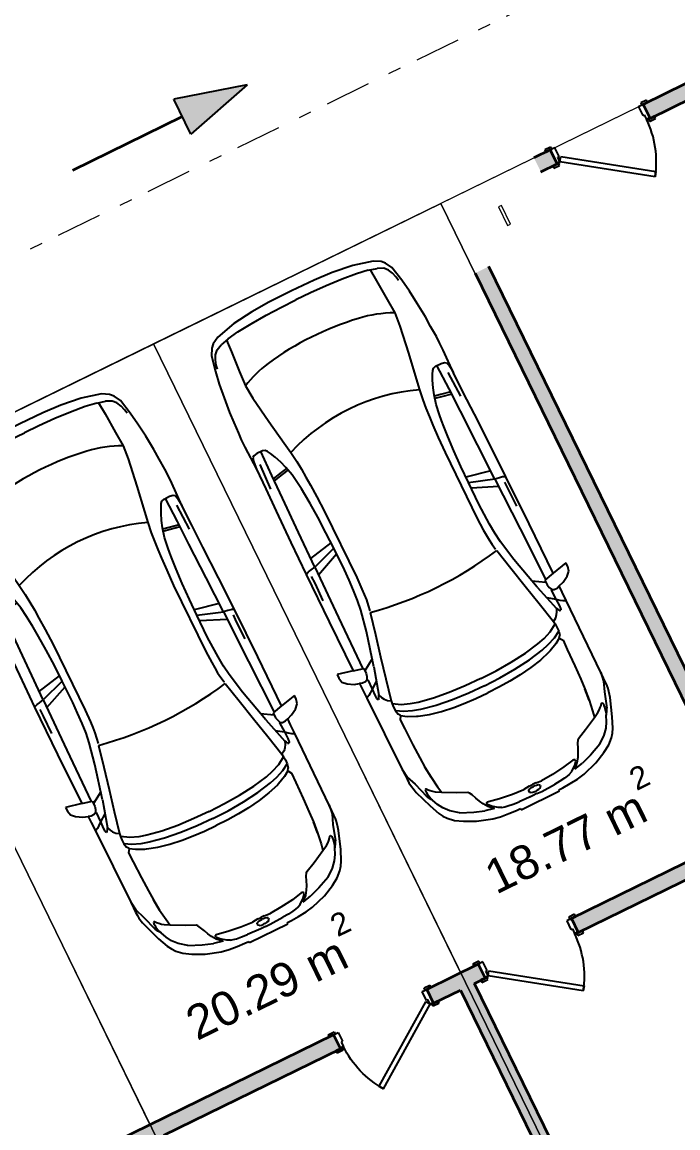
# Model space of a CAD drawing. Header units: metres. Extents: x 7511783 to 7512372, y 4692307 to 4692611.
# Drawn here: x 7512277.08 to 7512282.14, y 4692538.53 to 4692547.06 of the extents above; entities that cross this region are included whole.
import ezdxf

# ---------------------------------------------------------------- set-up
doc = ezdxf.new("R2010")
doc.units = ezdxf.units.M
doc.linetypes.add('Dot & Dashed', pattern=[670.277762, 352.777767, -176.388884, 0, -141.111112])
doc.linetypes.add('Long Dashed', pattern=[793.749976, 476.249993, -317.499983])
for name, color, linetype, lineweight, true_color in [('A - Fill Zone_Pen_No__156', 7, 'Continuous', 0, 0x54689e), ('A - Muret_Pen_No__102', 7, 'Continuous', 0, 0xcccccc), ('A -Polyline_Pen_No__48', 7, 'Continuous', 0, 0xa80f02), ('A -Polyline_Pen_No__8', 7, 'Continuous', 0, 0xa80f02), ('Marker - Section_Pen_No__85', 7, 'Continuous', 0, 0x80c2ff)]:
    doc.layers.add(name, color=color, linetype=linetype, lineweight=lineweight, true_color=true_color)
for name, color, linetype, lineweight in [('A - Muret', 7, 'Continuous', 0), ('A - Muret_Pen_No__7', 7, 'Continuous', 0), ('A - Shtyllat', 7, 'Continuous', 0), ('A - Shtyllat_Pen_No__1', 7, 'Continuous', 0), ('A -Polyline', 7, 'Continuous', 0), ('A -Polyline_Pen_No__42', 8, 'Continuous', 0), ('ARCHICAD Doors_Pen_No__42', 8, 'Continuous', 0), ('garazhat-netw-amiri - b1', 20, 'Continuous', 0), ('Interior - Furniture _Pen_No__42', 8, 'Continuous', 0), ('Marker - Section', 7, 'Continuous', 0)]:
    doc.layers.add(name, color=color, linetype=linetype, lineweight=lineweight)
doc.styles.add('GENERATED_STYLE_1', font='arial.ttf')

# ---------------------------------------------------------------- blocks, each defined once
blk = doc.blocks.new('Door 22')
at = {"layer": 'ARCHICAD Doors_Pen_No__42', "color": 8, "linetype": 'Continuous', "lineweight": 25}
for p, q in [((-260.4, 394), (-237.4, 426.7)), ((-237.4, 426.7), (372, 0)), ((349.1, -32.8), (-260.4, 394)), ((-387, 24), (-437, 24)), ((-437, 24), (-437, 5)), ((-437, 5), (-387, 5)), ((-400, 5), (-437, 5)), ((-400, 5), (-437, 5)), ((-375, 5), (-400, 5)), ((-400, 5), (-400, 0)), ((-400, 0), (-400, 5)), ((-400, 0), (-400, 5)), ((-400, 0), (-375, 0)), ((-372, 0), (-400, 0)), ((-400, 0), (-400, -115)), ((-400, -115), (-400, 0)), ((-400, -115), (-400, 0)), ((-387, 5), (-387, 24)), ((-375, 0), (-375, 5)), ((-372, -40), (-372, 0)), ((372, 0), (349.1, -32.8)), ((400, 0), (372, 0)), ((372, 0), (372, -40)), ((400, 5), (375, 5)), ((375, 5), (375, 0)), ((375, 0), (400, 0)), ((437, 24), (387, 24)), ((387, 24), (387, 5)), ((387, 5), (437, 5)), ((400, 0), (400, 5)), ((400, 0), (400, 5)), ((400, 0), (400, 5)), ((400, 5), (437, 5)), ((400, 5), (437, 5)), ((400, -115), (400, 0)), ((400, -115), (400, 0)), ((400, -115), (400, 0)), ((437, 5), (437, 24)), ((-360, -40), (-372, -40)), ((-360, -115), (-360, -40)), ((372, -40), (360, -40)), ((360, -40), (360, -115)), ((-387, -115), (-437, -115)), ((-437, -115), (-437, -134)), ((-400, -115), (-437, -115)), ((-400, -115), (-437, -115)), ((-437, -134), (-387, -134)), ((-400, -115), (-360, -115)), ((-387, -134), (-387, -115)), ((360, -115), (400, -115)), ((437, -115), (387, -115)), ((387, -115), (387, -134)), ((387, -134), (437, -134)), ((400, -115), (437, -115)), ((400, -115), (437, -115)), ((437, -134), (437, -115))]:
    blk.add_line(p, q, dxfattribs=at)
blk.add_arc((372, 0), 744, 145, 180, dxfattribs=at)
blk = doc.blocks.new('Wall_40', base_point=(1000, -16800.8))
at = {"layer": 'A - Muret_Pen_No__102', "linetype": 'Continuous', "lineweight": 0, "true_color": 0xcccccc}
for points in [[(1000, -16920.8), (3262, -16920.8), (3262, -16800.8), (1000, -16800.8)], [(4062, -16800.8), (4062, -16920.8), (5939.2, -16920.8), (5939.2, -16800.8)], [(6739.2, -16800.8), (6739.2, -16920.8), (7182, -16920.8), (7182, -16800.8)], [(9500, -16800.8), (7982, -16800.8), (7982, -16920.8), (9500, -16920.8)]]:
    blk.add_hatch(color=254, dxfattribs=at).paths.add_polyline_path(points)
at = {"layer": 'A - Muret_Pen_No__7', "color": 7, "linetype": 'Continuous', "lineweight": 35}
for p, q in [((3262, -16800.8), (3225, -16800.8)), ((3262, -16800.8), (3262, -16915.8)), ((4062, -16800.8), (4099, -16800.8)), ((4062, -16800.8), (4062, -16915.8)), ((5939.2, -16800.8), (5902.2, -16800.8)), ((5939.2, -16800.8), (5939.2, -16915.8)), ((6739.2, -16800.8), (6776.2, -16800.8)), ((6739.2, -16800.8), (6739.2, -16915.8)), ((7182, -16800.8), (7145, -16800.8)), ((7182, -16800.8), (7182, -16915.8)), ((7982, -16800.8), (8019, -16800.8)), ((7982, -16800.8), (7982, -16915.8)), ((3262, -16920.8), (3225, -16920.8)), ((3262, -16915.8), (3262, -16920.8)), ((4062, -16915.8), (4062, -16920.8)), ((4062, -16920.8), (4099, -16920.8)), ((5939.2, -16920.8), (5902.2, -16920.8)), ((5939.2, -16915.8), (5939.2, -16920.8)), ((6739.2, -16915.8), (6739.2, -16920.8)), ((6739.2, -16920.8), (6776.2, -16920.8)), ((7182, -16920.8), (7145, -16920.8)), ((7182, -16915.8), (7182, -16920.8)), ((7982, -16915.8), (7982, -16920.8)), ((7982, -16920.8), (8019, -16920.8))]:
    blk.add_line(p, q, dxfattribs=at)
at = {"layer": 'A - Muret_Pen_No__7', "color": 7, "linetype": 'Continuous', "lineweight": 35, "flags": 128}
for points in [[(3262, -16800.8), (1000, -16800.8)], [(5939.2, -16800.8), (4062, -16800.8)], [(7182, -16800.8), (6739.2, -16800.8)], [(9500, -16800.8), (7982, -16800.8)], [(1000, -16920.8), (3262, -16920.8)], [(4062, -16920.8), (4300, -16920.8)], [(4420, -16920.8), (5939.2, -16920.8)], [(6739.2, -16920.8), (6970, -16920.8)], [(7090, -16920.8), (7182, -16920.8)], [(7982, -16920.8), (9500, -16920.8)]]:
    blk.add_lwpolyline(points, dxfattribs=at)
at = {"layer": 'ARCHICAD Doors_Pen_No__42', "color": 8, "linetype": 'Continuous', "lineweight": 25, "xscale": -1, "zscale": 1000, "rotation": 180}
for p in [(3662, -16915.8), (6339.2, -16915.8)]:
    blk.add_blockref('Door 22', p, dxfattribs=at)
at = {"layer": 'ARCHICAD Doors_Pen_No__42', "color": 8, "linetype": 'Continuous', "lineweight": 25, "zscale": 1000, "rotation": 180}
blk.add_blockref('Door 22', (7582, -16915.8), dxfattribs=at)
blk = doc.blocks.new('Wall_41', base_point=(9500, -12000.8))
at = {"layer": 'A - Muret_Pen_No__102', "linetype": 'Continuous', "lineweight": 0, "true_color": 0xcccccc}
blk.add_hatch(color=254, dxfattribs=at).paths.add_polyline_path([(9500, -12000.8), (9500, -18400.8), (9620, -18400.8), (9620, -12000.8)])
at = {"layer": 'A - Muret_Pen_No__7', "color": 7, "linetype": 'Continuous', "lineweight": 35, "flags": 128}
for points in [[(9500, -12000.8), (9500, -16800.8)], [(9620, -18400.8), (9620, -12000.8)], [(9500, -16920.8), (9500, -18400.8)]]:
    blk.add_lwpolyline(points, dxfattribs=at)
blk = doc.blocks.new('Wall_42', base_point=(10300, -11400.8))
at = {"layer": 'A - Muret_Pen_No__102', "linetype": 'Continuous', "lineweight": 0, "true_color": 0xcccccc}
for points in [[(10300, -11520.8), (10439.1, -11520.8), (10439.1, -11400.8), (10300, -11400.8)], [(11600, -11400.8), (11239.1, -11400.8), (11239.1, -11520.8), (11600, -11520.8)]]:
    blk.add_hatch(color=254, dxfattribs=at).paths.add_polyline_path(points)
at = {"layer": 'A - Muret_Pen_No__7', "color": 7, "linetype": 'Continuous', "lineweight": 35}
for p, q in [((10439.1, -11400.8), (10402.1, -11400.8)), ((10439.1, -11400.8), (10439.1, -11515.8)), ((11239.1, -11400.8), (11276.1, -11400.8)), ((11239.1, -11400.8), (11239.1, -11515.8)), ((10439.1, -11515.8), (10439.1, -11520.8)), ((11239.1, -11515.8), (11239.1, -11520.8)), ((10439.1, -11520.8), (10402.1, -11520.8)), ((11239.1, -11520.8), (11276.1, -11520.8))]:
    blk.add_line(p, q, dxfattribs=at)
at = {"layer": 'A - Muret_Pen_No__7', "color": 7, "linetype": 'Continuous', "lineweight": 35, "flags": 128}
for points in [[(10439.1, -11400.8), (10300, -11400.8)], [(11600, -11400.8), (11239.1, -11400.8)], [(10300, -11520.8), (10439.1, -11520.8)], [(11239.1, -11520.8), (11600, -11520.8)]]:
    blk.add_lwpolyline(points, dxfattribs=at)
at = {"layer": 'ARCHICAD Doors_Pen_No__42', "color": 8, "linetype": 'Continuous', "lineweight": 25, "zscale": 1000, "rotation": 180}
blk.add_blockref('Door 22', (10839.1, -11515.8), dxfattribs=at)
blk = doc.blocks.new('Wall_48', base_point=(9500, -19000.8))
at = {"layer": 'A - Muret_Pen_No__102', "linetype": 'Continuous', "lineweight": 0, "true_color": 0xcccccc}
blk.add_hatch(color=254, dxfattribs=at).paths.add_polyline_path([(9500, -18880.8), (4850, -18880.8), (4850, -19000.8), (9500, -19000.8)])
at = {"layer": 'A - Muret_Pen_No__7', "color": 7, "linetype": 'Continuous', "lineweight": 35, "flags": 128}
for points in [[(6970, -18880.8), (4850, -18880.8)], [(9500, -18880.8), (7090, -18880.8)], [(4850, -19000.8), (9500, -19000.8)]]:
    blk.add_lwpolyline(points, dxfattribs=at)
blk = doc.blocks.new('Wall_50', base_point=(7030, -16800.8))
at = {"layer": 'A - Muret_Pen_No__102', "linetype": 'Continuous', "lineweight": 0, "true_color": 0xcccccc}
blk.add_hatch(color=254, dxfattribs=at).paths.add_polyline_path([(6970, -16920.8), (6970, -18880.8), (7090, -18880.8), (7090, -16920.8)])
at = {"layer": 'A - Muret_Pen_No__7', "color": 7, "linetype": 'Continuous', "lineweight": 35, "flags": 128}
for points in [[(6970, -16920.8), (6970, -18880.8)], [(7090, -18880.8), (7090, -16920.8)]]:
    blk.add_lwpolyline(points, dxfattribs=at)
blk = doc.blocks.new('Column_87', base_point=(1347.5, 14920))
at = {"layer": 'A - Shtyllat_Pen_No__1', "color": 7, "linetype": 'Continuous', "lineweight": 13, "flags": 128}
blk.add_lwpolyline([(1335, 14840), (1360, 14840), (1360, 15000), (1335, 15000)], close=True, dxfattribs=at)
blk = doc.blocks.new('Car 05 22')
at = {"layer": 'Interior - Furniture _Pen_No__42', "color": 8, "linetype": 'Continuous', "lineweight": 25}
for p, q in [((1961.1, 983.2), (1928.9, 983.2)), ((1928.9, 983.2), (1957.8, 858.1)), ((1996.9, 974.9), (1961.1, 983.2)), ((2026.9, 945), (1996.9, 974.9)), ((2054.6, 897.6), (2026.9, 945)), ((856.5, 856.2), (590.7, 851.7)), ((1129.9, 858.5), (856.5, 856.2)), ((1129.9, 858.5), (1120.7, 838.2)), ((1536.1, 860.4), (1129.9, 858.5)), ((1957.8, 858.1), (1536.1, 860.4)), ((1957.8, 858.1), (1977.2, 777.4)), ((2067.9, 857.7), (2054.6, 897.6)), ((2119.9, 857.4), (2067.9, 857.7)), ((2075.3, 835.7), (2067.9, 857.7)), ((2193.2, 856.5), (2119.9, 857.4)), ((2182.3, 834.1), (2193.2, 856.5)), ((2808, 852.6), (2193.2, 856.5)), ((-706.3, 775.8), (-757.7, 747)), ((-585.2, 801), (-706.3, 775.8)), ((-626.6, 772.5), (-664.9, 761)), ((-594.9, 778.5), (-626.6, 772.5)), ((-483.1, 817.3), (-585.2, 801)), ((-372.3, 830.2), (-483.1, 817.3)), ((-251.8, 841), (-372.3, 830.2)), ((-168.2, 844.6), (-251.8, 841)), ((-78.4, 850.6), (-168.2, 844.6)), ((-24, 852.3), (-78.4, 850.6)), ((40.3, 852.3), (-24, 852.3)), ((230.8, 845.5), (40.3, 852.3)), ((124.6, 791.4), (129, 820.5)), ((125.7, 743.9), (124.6, 791.4)), ((129, 820.5), (138.9, 832.4)), ((138.9, 832.4), (165.2, 840.3)), ((165.2, 840.3), (194.7, 844.3)), ((194.7, 844.3), (230.8, 845.5)), ((210.9, 809.2), (418.1, 816.2)), ((400, 847.6), (230.8, 845.5)), ((590.7, 851.7), (400, 847.6)), ((813.6, 769.3), (522, 764.7)), ((1108.6, 774), (813.6, 769.3)), ((1036.3, 772.8), (996.5, 578.8)), ((1042, 578), (1107.6, 774)), ((1173.3, 774.9), (1090.3, 577.9)), ((1115.1, 808.9), (1108.6, 774)), ((1108.6, 774), (1537.6, 780)), ((1119.5, 833.3), (1115.1, 808.9)), ((1120.2, 836.3), (1119.5, 833.3)), ((1120.7, 838.2), (1120.2, 836.3)), ((1162.6, 830.5), (1220.1, 829.1)), ((1220.1, 829.1), (1369.7, 831.5)), ((1537.6, 780), (1975, 786.1)), ((1939.2, 686.2), (1995.9, 777.4)), ((1977.2, 777.4), (2019.6, 777.4)), ((2019.6, 777.4), (2044.5, 783.1)), ((2044.5, 783.1), (2063.4, 792.3)), ((2063.4, 792.3), (2070.4, 799.9)), ((2068.7, 787.7), (2065.4, 794.5)), ((2068.7, 787.7), (2148, 790.5)), ((2070.4, 799.9), (2075.2, 809.4)), ((2075.2, 809.4), (2075.3, 835.7)), ((2106.5, 732.2), (2148, 790.5)), ((2148, 790.5), (2166.8, 813.8)), ((2148, 790.5), (2205.6, 792.2)), ((2166.8, 813.8), (2182.3, 834.1)), ((2205.6, 792.2), (2227.2, 791)), ((2226.6, 769.9), (2213.5, 763)), ((2234.4, 774), (2226.6, 769.9)), ((2227.2, 791), (2232.6, 790)), ((2232.6, 790), (2237.9, 787.3)), ((2238.5, 776.9), (2234.4, 774)), ((2240.8, 784), (2237.9, 787.3)), ((2238.5, 776.9), (2240.9, 780.5)), ((2240.9, 780.5), (2240.8, 784)), ((2855.7, 852.6), (2808, 852.6)), ((2808, 852.6), (2876.9, 843.3)), ((2891.4, 852.5), (2855.7, 852.6)), ((2876.9, 843.3), (2954.2, 813.7)), ((2922.5, 852), (2891.4, 852.5)), ((2904.1, 832.9), (2905.1, 832.8)), ((2945.2, 849.4), (2922.5, 852)), ((2989.6, 839.6), (2945.2, 849.4)), ((2954.2, 813.7), (3075.8, 774.7)), ((3013.6, 833.1), (2989.6, 839.6)), ((3154.3, 782.6), (3013.6, 833.1)), ((3100.5, 763.1), (3075.8, 774.7)), ((3235.9, 747.6), (3154.3, 782.6)), ((-784.8, 721.8), (-815, 667.8)), ((-757.7, 747), (-784.8, 721.8)), ((-729.4, 716.4), (-750.6, 669.8)), ((-701.1, 743.3), (-729.4, 716.4)), ((-664.9, 761), (-701.1, 743.3)), ((327.4, 761.9), (125.4, 756.5)), ((132.4, 722.8), (125.7, 743.9)), ((146.7, 710.6), (132.4, 722.8)), ((171.3, 696.6), (146.7, 710.6)), ((212.6, 676.5), (171.3, 696.6)), ((522, 764.7), (327.4, 761.9)), ((339.1, 683.1), (329.6, 633.9)), ((355.3, 762.3), (339.1, 683.1)), ((357.2, 683.4), (346.8, 629.5)), ((373.4, 762.6), (357.2, 683.4)), ((2000.4, 701.6), (1730.4, 633.8)), ((2000.4, 701.6), (2213.5, 763)), ((2122, 660), (2293.8, 697.7)), ((2213.5, 763), (2238.3, 752.2)), ((2238.3, 752.2), (2258.5, 739.7)), ((2258.5, 739.7), (2269, 731.1)), ((2269, 731.1), (2278.8, 722)), ((2278.8, 722), (2293.8, 697.7)), ((2293.8, 697.7), (2317.2, 700.7)), ((2293.8, 697.6), (2293.8, 697.7)), ((2317.2, 700.7), (2345.7, 702.7)), ((2355.1, 639.9), (2317.2, 700.7)), ((2345.7, 702.7), (2378.9, 702)), ((2410.1, 649.1), (2378.9, 702)), ((2378.9, 702), (2410.6, 694.2)), ((2410.6, 694.2), (2410.6, 694.2)), ((2428.7, 681.7), (2410.6, 694.2)), ((2428.7, 681.7), (2457.3, 700)), ((2457.3, 700), (2535.5, 698)), ((2535.4, 698), (2673.2, 695.5)), ((2535.5, 698), (2535.5, 698)), ((2673.2, 695.5), (2787.2, 691.5)), ((2787.2, 691.5), (2868.4, 687.2)), ((2868.4, 687.2), (2959.7, 679)), ((2959.7, 679), (2868.4, 687.2)), ((3022.5, 758.3), (3023.7, 762.5)), ((3024.5, 753.7), (3022.5, 758.3)), ((3023.7, 762.5), (3034.6, 765.1)), ((3037.9, 743.5), (3024.5, 753.7)), ((3034.6, 765.1), (3046.9, 763.8)), ((3050.6, 730.7), (3037.9, 743.5)), ((3046.9, 763.8), (3060.9, 762.9)), ((3064.5, 714.6), (3050.6, 730.7)), ((3060.9, 762.9), (3089.9, 757.4)), ((3077, 697.8), (3064.5, 714.6)), ((3100, 656.6), (3077, 697.8)), ((3089.9, 757.4), (3108.4, 751.4)), ((3114.1, 753.3), (3100.5, 763.1)), ((3108.4, 751.4), (3122.9, 746.4)), ((3122.9, 746.4), (3114.1, 753.3)), ((3170.1, 726.6), (3122.9, 746.4)), ((3211.7, 701), (3170.1, 726.6)), ((3254.3, 663.2), (3211.7, 701)), ((3269.1, 728.3), (3235.9, 747.6)), ((3298.6, 705.6), (3269.1, 728.3)), ((3337.3, 663.4), (3298.6, 705.6)), ((-815, 667.8), (-855.1, 511)), ((-768.3, 602.3), (-782.8, 510)), ((-768.3, 602.3), (-750.6, 669.8)), ((-764.3, 617.3), (-665.7, 624)), ((-665.7, 624), (-500.9, 634.2)), ((-500.9, 634.2), (-383, 642)), ((-383, 642), (-274.2, 631.3)), ((-274.2, 631.3), (-56.4, 600.5)), ((-56.4, 600.5), (145.9, 566.6)), ((266.3, 654.6), (212.6, 676.5)), ((319.5, 636.4), (266.3, 654.6)), ((392.7, 617.8), (319.5, 636.4)), ((474.8, 607.1), (392.7, 617.8)), ((521.3, 601.6), (474.8, 607.1)), ((570, 596.8), (521.3, 601.6)), ((1562, 600.6), (1483.9, 590.1)), ((1730.4, 633.8), (1562, 600.6)), ((1779.6, 581.8), (1952.8, 621.3)), ((1952.8, 621.3), (2122, 660)), ((2379.8, 575.4), (2355.1, 639.9)), ((2436, 583.2), (2410.1, 649.1)), ((2428.8, 681.7), (2428.7, 681.7)), ((2428.8, 681.7), (2456.7, 639.8)), ((2456.7, 639.8), (2487.2, 574.3)), ((2959.7, 679), (3047.2, 666.2)), ((3047.2, 666.2), (3100, 656.6)), ((3152.9, 553.9), (3100, 656.6)), ((3301.9, 602.8), (3254.3, 663.2)), ((3301.9, 602.8), (3346, 501.4)), ((3374.5, 603.6), (3337.3, 663.4)), ((3418.4, 512.7), (3374.5, 603.6)), ((145.9, 566.6), (233.3, 552.3)), ((233.3, 552.3), (315.3, 541.4)), ((315.3, 541.4), (384.3, 535.1)), ((384.3, 535.1), (454.2, 530.4)), ((454.2, 530.4), (526.2, 526.3)), ((526.2, 526.3), (627.7, 521.8)), ((652.6, 591), (570, 596.8)), ((627.7, 521.8), (756.8, 518.1)), ((772.8, 585), (652.6, 591)), ((756.8, 518.1), (1322.6, 518.1)), ((907.3, 580.3), (772.8, 585)), ((1042, 578), (907.3, 580.3)), ((1227.8, 577.5), (1042, 578)), ((1316.1, 580.5), (1227.8, 577.5)), ((1403, 584.4), (1316.1, 580.5)), ((1322.6, 518.1), (1420.5, 521.7)), ((1483.9, 590.1), (1403, 584.4)), ((1420.5, 521.7), (1466.6, 524)), ((1466.6, 524), (1510.9, 527.6)), ((1510.9, 527.6), (1554.3, 533.1)), ((1554.3, 533.1), (1596.8, 541)), ((1597.3, 541.2), (1596.7, 540.9)), ((1610.7, 544.1), (1779.6, 581.8)), ((2397.3, 514.3), (2379.8, 575.4)), ((2419.3, 395.7), (2397.3, 514.3)), ((2453.6, 521.6), (2436, 583.2)), ((2477.6, 401.1), (2453.6, 521.6)), ((2487.2, 574.3), (2491.8, 562)), ((2491.8, 562), (2517.9, 477)), ((3189.6, 475.6), (3152.9, 553.9)), ((3457.5, 393.1), (3418.4, 512.7)), ((-855.1, 511), (-874.7, 345)), ((-782.8, 510), (-794.5, 390.6)), ((2517.9, 477), (2537.5, 384.1)), ((3199.4, 466.8), (3189.6, 475.6)), ((3220.7, 454.4), (3199.4, 466.8)), ((3256.1, 439.2), (3220.7, 454.4)), ((3288.4, 425.1), (3256.1, 439.2)), ((3346, 501.4), (3374.3, 419.6)), ((-874.7, 345), (-882.9, 194.7)), ((-794.5, 390.6), (-802.4, 258.7)), ((2433.7, 266.1), (2419.3, 395.7)), ((2493.9, 269.1), (2477.6, 401.1)), ((2537.5, 384.1), (2551.5, 285.6)), ((3319.4, 408.4), (3288.4, 425.1)), ((3353.5, 384.3), (3319.4, 408.4)), ((3321.2, 370.5), (3321, 362.1)), ((3321, 362.1), (3338.3, 276.9)), ((3324.7, 377.3), (3321.2, 370.5)), ((3328.3, 379.6), (3324.7, 377.3)), ((3338.5, 379.5), (3328.3, 379.6)), ((3363.6, 357.8), (3338.5, 379.5)), ((3377.2, 360), (3353.5, 384.3)), ((3396.7, 315.8), (3363.6, 357.8)), ((3391.1, 344.2), (3374.3, 419.6)), ((3391.1, 344.2), (3377.2, 360)), ((3468.3, 330.9), (3457.5, 393.1)), ((-802.4, 258.7), (-806.8, 124.9)), ((2441.6, 132), (2433.7, 266.1)), ((2503.1, 133.2), (2493.9, 269.1)), ((2551.5, 285.6), (2559.7, 193.7)), ((3338.3, 276.9), (3351.9, 172.7)), ((3408.1, 289.4), (3396.7, 315.8)), ((3408.1, 289.4), (3413.8, 267.3)), ((3413.8, 267.3), (3418.5, 242.9)), ((3474.5, 263.7), (3468.3, 330.9)), ((3478.3, 199.9), (3474.5, 263.7)), ((-882.9, 194.7), (-885.4, 0)), ((2559.7, 193.7), (2564.4, 101.2)), ((3351.9, 172.7), (3358.3, 75.9)), ((3418.5, 242.9), (3424, 200.7)), ((3424, 200.7), (3427.7, 152)), ((3479.4, 164.9), (3478.3, 199.9)), ((-806.8, 124.9), (-808, 0)), ((2444, 0), (2441.6, 132)), ((2506, 0), (2503.1, 133.2)), ((2564.4, 101.2), (2566, 0)), ((3432.4, 40), (3427.7, 152)), ((3489.5, 164.9), (3479.4, 164.9)), ((3489.5, -164.9), (3489.5, 164.9)), ((-885.4, 0), (-882.9, -194.7)), ((-806.8, -124.9), (-808, 0)), ((2444, 0), (2441.6, -132)), ((2564.4, -101.2), (2566, 0)), ((3354, 27.9), (3358.3, 75.9)), ((3354, 27.9), (3354, -0.8)), ((3354, -27.9), (3354, 0.8)), ((3370.9, 11.7), (3370.3, -0.8)), ((3370.9, -11.7), (3370.3, 0.8)), ((3372.5, 23.7), (3370.9, 11.7)), ((3376.3, 39), (3372.5, 23.7)), ((3382, 46.6), (3376.3, 39)), ((3386.2, 48.4), (3382, 46.6)), ((3386.2, 48.4), (3394.3, 48.4)), ((3398.5, 46.6), (3394.3, 48.4)), ((3404.2, 39), (3398.5, 46.6)), ((3404.2, 39), (3408, 23.7)), ((3408, 23.7), (3409.8, 8.1)), ((3409.8, 8.1), (3409.8, 0)), ((3431.8, 57.4), (3431.8, 56.8)), ((3432, 0), (3432.4, 40)), ((3432, 0), (3432.4, -40)), ((2506, 0), (2503.1, -133.2)), ((3351.9, -172.7), (3358.3, -75.9)), ((3354, -27.9), (3358.3, -75.9)), ((3372.5, -23.7), (3370.9, -11.7)), ((3376.3, -39), (3372.5, -23.7)), ((3382, -46.6), (3376.3, -39)), ((3386.2, -48.4), (3382, -46.6)), ((3386.2, -48.4), (3394.3, -48.4)), ((3398.5, -46.6), (3394.3, -48.4)), ((3404.2, -39), (3398.5, -46.6)), ((3404.2, -39), (3408, -23.7)), ((3408, -23.7), (3409.8, -8.1)), ((3409.8, -8.1), (3409.8, 0)), ((3432.4, -40), (3427.7, -152)), ((3431.8, -57.4), (3431.8, -56.8)), ((-802.4, -258.7), (-806.8, -124.9)), ((2441.6, -132), (2433.7, -266.1)), ((2503.1, -133.2), (2493.9, -269.1)), ((2559.7, -193.7), (2564.4, -101.2)), ((3424, -200.7), (3427.7, -152)), ((3478.3, -199.9), (3479.4, -164.9)), ((3479.4, -164.9), (3489.5, -164.9)), ((-882.9, -194.7), (-874.7, -345)), ((2551.5, -285.6), (2559.7, -193.7)), ((3338.3, -276.9), (3351.9, -172.7)), ((3413.8, -267.3), (3418.5, -242.9)), ((3418.5, -242.9), (3424, -200.7)), ((3474.5, -263.7), (3478.3, -199.9)), ((-794.5, -390.6), (-802.4, -258.7)), ((2433.7, -266.1), (2419.3, -395.7)), ((2493.9, -269.1), (2477.6, -401.1)), ((2537.5, -384.1), (2551.5, -285.6)), ((3321, -362.1), (3338.3, -276.9)), ((3396.7, -315.8), (3363.6, -357.8)), ((3408.1, -289.4), (3396.7, -315.8)), ((3408.1, -289.4), (3413.8, -267.3)), ((3457.5, -393.1), (3468.3, -330.9)), ((3468.3, -330.9), (3474.5, -263.7)), ((-874.7, -345), (-855.1, -511)), ((-782.8, -510), (-794.5, -390.6)), ((2419.3, -395.7), (2397.3, -514.3)), ((2477.6, -401.1), (2453.6, -521.6)), ((2517.9, -477), (2537.5, -384.1)), ((3288.4, -425.1), (3256.1, -439.2)), ((3319.4, -408.4), (3288.4, -425.1)), ((3353.5, -384.3), (3319.4, -408.4)), ((3321.2, -370.5), (3321, -362.1)), ((3324.7, -377.3), (3321.2, -370.5)), ((3328.3, -379.6), (3324.7, -377.3)), ((3338.5, -379.5), (3328.3, -379.6)), ((3363.6, -357.8), (3338.5, -379.5)), ((3346, -501.4), (3374.3, -419.6)), ((3377.2, -360), (3353.5, -384.3)), ((3391.1, -344.2), (3374.3, -419.6)), ((3391.1, -344.2), (3377.2, -360)), ((3418.4, -512.7), (3457.5, -393.1)), ((-855.1, -511), (-815, -667.8)), ((-768.3, -602.3), (-782.8, -510)), ((2491.8, -562), (2517.9, -477)), ((3189.6, -475.6), (3152.9, -553.9)), ((3199.4, -466.8), (3189.6, -475.6)), ((3220.7, -454.4), (3199.4, -466.8)), ((3256.1, -439.2), (3220.7, -454.4)), ((3301.9, -602.8), (3346, -501.4)), ((-56.4, -600.5), (145.9, -566.6)), ((145.9, -566.6), (233.3, -552.3)), ((233.3, -552.3), (315.3, -541.4)), ((315.3, -541.4), (384.3, -535.1)), ((384.3, -535.1), (454.2, -530.4)), ((454.2, -530.4), (526.2, -526.3)), ((570, -596.8), (521.3, -601.6)), ((526.2, -526.3), (627.7, -521.8)), ((652.6, -591), (570, -596.8)), ((627.7, -521.8), (756.8, -518.1)), ((772.8, -585), (652.6, -591)), ((756.8, -518.1), (1322.6, -518.1)), ((907.3, -580.3), (772.8, -585)), ((1042, -578), (907.3, -580.3)), ((1036.3, -772.8), (996.5, -578.8)), ((1227.8, -577.5), (1042, -578)), ((1042, -578), (1107.6, -774)), ((1173.3, -774.9), (1090.3, -577.9)), ((1316.1, -580.5), (1227.8, -577.5)), ((1403, -584.4), (1316.1, -580.5)), ((1322.6, -518.1), (1420.5, -521.7)), ((1483.9, -590.1), (1403, -584.4)), ((1420.5, -521.7), (1466.6, -524)), ((1466.6, -524), (1510.9, -527.6)), ((1562, -600.6), (1483.9, -590.1)), ((1510.9, -527.6), (1554.3, -533.1)), ((1554.3, -533.1), (1596.8, -541)), ((1597.3, -541.2), (1596.7, -540.9)), ((1610.7, -544.1), (1779.6, -581.8)), ((1779.6, -581.8), (1952.8, -621.3)), ((2379.8, -575.4), (2355.1, -639.9)), ((2397.3, -514.3), (2379.8, -575.4)), ((2436, -583.2), (2410.1, -649.1)), ((2453.6, -521.6), (2436, -583.2)), ((2456.7, -639.8), (2487.2, -574.3)), ((2487.2, -574.3), (2491.8, -562)), ((3152.9, -553.9), (3100, -656.6)), ((3374.5, -603.6), (3418.4, -512.7)), ((-815, -667.8), (-784.8, -721.8)), ((-768.3, -602.3), (-750.6, -669.8)), ((-764.3, -617.3), (-665.7, -624)), ((-729.4, -716.4), (-750.6, -669.8)), ((-665.7, -624), (-500.9, -634.2)), ((-500.9, -634.2), (-383, -642)), ((-383, -642), (-274.2, -631.3)), ((-274.2, -631.3), (-56.4, -600.5)), ((212.6, -676.5), (171.3, -696.6)), ((266.3, -654.6), (212.6, -676.5)), ((319.5, -636.4), (266.3, -654.6)), ((392.7, -617.8), (319.5, -636.4)), ((339.1, -683.1), (329.6, -633.9)), ((357.2, -683.4), (346.8, -629.5)), ((474.8, -607.1), (392.7, -617.8)), ((521.3, -601.6), (474.8, -607.1)), ((1730.4, -633.8), (1562, -600.6)), ((2000.4, -701.6), (1730.4, -633.8)), ((1952.8, -621.3), (2122, -660)), ((2122, -660), (2293.8, -697.7)), ((2355.1, -639.9), (2317.2, -700.7)), ((2410.1, -649.1), (2378.9, -702)), ((2428.7, -681.7), (2410.6, -694.2)), ((2428.8, -681.7), (2428.7, -681.7)), ((2428.7, -681.7), (2457.3, -700)), ((2428.8, -681.7), (2456.7, -639.8)), ((2868.4, -687.2), (2959.7, -679)), ((2959.7, -679), (2868.4, -687.2)), ((2959.7, -679), (3047.2, -666.2)), ((3047.2, -666.2), (3100, -656.6)), ((3100, -656.6), (3077, -697.8)), ((3254.3, -663.2), (3211.7, -701)), ((3301.9, -602.8), (3254.3, -663.2)), ((3298.6, -705.6), (3337.3, -663.4)), ((3337.3, -663.4), (3374.5, -603.6)), ((-784.8, -721.8), (-757.7, -747)), ((-757.7, -747), (-706.3, -775.8)), ((-701.1, -743.3), (-729.4, -716.4)), ((-664.9, -761), (-701.1, -743.3)), ((-626.6, -772.5), (-664.9, -761)), ((125.7, -743.9), (124.6, -791.4)), ((327.4, -761.9), (125.4, -756.5)), ((132.4, -722.8), (125.7, -743.9)), ((146.7, -710.6), (132.4, -722.8)), ((171.3, -696.6), (146.7, -710.6)), ((522, -764.7), (327.4, -761.9)), ((355.3, -762.3), (339.1, -683.1)), ((373.4, -762.6), (357.2, -683.4)), ((813.6, -769.3), (522, -764.7)), ((1939.2, -686.2), (1995.9, -777.4)), ((2000.4, -701.6), (2213.5, -763)), ((2106.5, -732.2), (2148, -790.5)), ((2213.5, -763), (2238.3, -752.2)), ((2226.6, -769.9), (2213.5, -763)), ((2238.3, -752.2), (2258.5, -739.7)), ((2258.5, -739.7), (2269, -731.1)), ((2269, -731.1), (2278.8, -722)), ((2278.8, -722), (2293.8, -697.7)), ((2293.8, -697.6), (2293.8, -697.7)), ((2293.8, -697.7), (2317.2, -700.7)), ((2317.2, -700.7), (2345.7, -702.7)), ((2345.7, -702.7), (2378.9, -702)), ((2378.9, -702), (2410.6, -694.2)), ((2410.6, -694.2), (2410.6, -694.2)), ((2457.3, -700), (2535.5, -698)), ((2535.4, -698), (2673.2, -695.5)), ((2535.5, -698), (2535.5, -698)), ((2673.2, -695.5), (2787.2, -691.5)), ((2787.2, -691.5), (2868.4, -687.2)), ((3024.5, -753.7), (3022.5, -758.3)), ((3022.5, -758.3), (3023.7, -762.5)), ((3023.7, -762.5), (3034.6, -765.1)), ((3037.9, -743.5), (3024.5, -753.7)), ((3034.6, -765.1), (3046.9, -763.8)), ((3050.6, -730.7), (3037.9, -743.5)), ((3046.9, -763.8), (3060.9, -762.9)), ((3064.5, -714.6), (3050.6, -730.7)), ((3060.9, -762.9), (3089.9, -757.4)), ((3077, -697.8), (3064.5, -714.6)), ((3100.5, -763.1), (3075.8, -774.7)), ((3089.9, -757.4), (3108.4, -751.4)), ((3114.1, -753.3), (3100.5, -763.1)), ((3108.4, -751.4), (3122.9, -746.4)), ((3122.9, -746.4), (3114.1, -753.3)), ((3170.1, -726.6), (3122.9, -746.4)), ((3154.3, -782.6), (3235.9, -747.6)), ((3211.7, -701), (3170.1, -726.6)), ((3235.9, -747.6), (3269.1, -728.3)), ((3269.1, -728.3), (3298.6, -705.6)), ((-706.3, -775.8), (-585.2, -801)), ((-594.9, -778.5), (-626.6, -772.5)), ((-585.2, -801), (-483.1, -817.3)), ((-483.1, -817.3), (-372.3, -830.2)), ((-372.3, -830.2), (-251.8, -841)), ((-251.8, -841), (-168.2, -844.6)), ((-168.2, -844.6), (-78.4, -850.6)), ((-78.4, -850.6), (-24, -852.3)), ((-24, -852.3), (40.3, -852.3)), ((40.3, -852.3), (230.8, -845.5)), ((124.6, -791.4), (129, -820.5)), ((129, -820.5), (138.9, -832.4)), ((138.9, -832.4), (165.2, -840.3)), ((165.2, -840.3), (194.7, -844.3)), ((194.7, -844.3), (230.8, -845.5)), ((210.9, -809.2), (418.1, -816.2)), ((230.8, -845.5), (400, -847.6)), ((400, -847.6), (590.7, -851.7)), ((590.7, -851.7), (856.5, -856.2)), ((1108.6, -774), (813.6, -769.3)), ((1108.6, -774), (1537.6, -780)), ((1115.1, -808.9), (1108.6, -774)), ((1119.5, -833.3), (1115.1, -808.9)), ((1120.2, -836.3), (1119.5, -833.3)), ((1120.7, -838.2), (1120.2, -836.3)), ((1129.9, -858.5), (1120.7, -838.2)), ((1162.6, -830.5), (1220.1, -829.1)), ((1220.1, -829.1), (1369.7, -831.5)), ((1537.6, -780), (1975, -786.1)), ((1957.8, -858.1), (1977.2, -777.4)), ((1977.2, -777.4), (2019.6, -777.4)), ((2019.6, -777.4), (2044.5, -783.1)), ((2044.5, -783.1), (2063.4, -792.3)), ((2063.4, -792.3), (2070.4, -799.9)), ((2068.7, -787.7), (2065.4, -794.5)), ((2075.3, -835.7), (2067.9, -857.7)), ((2068.7, -787.7), (2148, -790.5)), ((2070.4, -799.9), (2075.2, -809.4)), ((2075.2, -809.4), (2075.3, -835.7)), ((2148, -790.5), (2166.8, -813.8)), ((2148, -790.5), (2205.6, -792.2)), ((2166.8, -813.8), (2182.3, -834.1)), ((2182.3, -834.1), (2193.2, -856.5)), ((2193.2, -856.5), (2808, -852.6)), ((2205.6, -792.2), (2227.2, -791)), ((2234.4, -774), (2226.6, -769.9)), ((2227.2, -791), (2232.6, -790)), ((2232.6, -790), (2237.9, -787.3)), ((2238.5, -776.9), (2234.4, -774)), ((2240.8, -784), (2237.9, -787.3)), ((2238.5, -776.9), (2240.9, -780.5)), ((2240.9, -780.5), (2240.8, -784)), ((2808, -852.6), (2876.9, -843.3)), ((2808, -852.6), (2855.7, -852.6)), ((2855.7, -852.6), (2891.4, -852.5)), ((2876.9, -843.3), (2954.2, -813.7)), ((2891.4, -852.5), (2922.5, -852)), ((2922.5, -852), (2945.2, -849.4)), ((2945.2, -849.4), (2989.6, -839.6)), ((2954.2, -813.7), (3075.8, -774.7)), ((2989.6, -839.6), (3013.6, -833.1)), ((3013.6, -833.1), (3154.3, -782.6)), ((856.5, -856.2), (1129.9, -858.5)), ((1129.9, -858.5), (1536.1, -860.4)), ((1536.1, -860.4), (1957.8, -858.1)), ((1957.8, -858.1), (1928.9, -983.2)), ((2026.9, -945), (2054.6, -897.6)), ((2054.6, -897.6), (2067.9, -857.7)), ((2067.9, -857.7), (2119.9, -857.4)), ((2119.9, -857.4), (2193.2, -856.5)), ((1928.9, -983.2), (1961.1, -983.2)), ((1961.1, -983.2), (1996.9, -974.9)), ((1996.9, -974.9), (2026.9, -945))]:
    blk.add_line(p, q, dxfattribs=at)
for centre, radius, start, end in [((492.9, 217.7), 973.2, 154.15445, 170.91173), ((1649.8, 0), 1520.4, 158.69921, 201.30079), ((-1245.2, 0), 2907.3, 349.2142, 10.7858), ((1856.4, -1.7), 2354, 170.8804, 189.92229), ((492.9, -217.7), 973.2, 191.23053, 205.84555)]:
    blk.add_arc(centre, radius, start, end, dxfattribs=at)
blk = doc.blocks.new('Polyline_48', base_point=(7059.1, -9921.9))
at = {"layer": 'A -Polyline_Pen_No__48', "linetype": 'Continuous', "lineweight": 25, "true_color": 0xa80f02}
blk.add_hatch(color=14, dxfattribs=at).paths.add_polyline_path([(8559.1, -9921.9), (7999.3, -9771.9), (7999.3, -10071.9)])
at = {"layer": 'A -Polyline_Pen_No__48', "color": 14, "linetype": 'Continuous', "lineweight": 25, "true_color": 0xa80f02}
for p, q in [((8559.1, -9921.9), (7999.3, -9771.9)), ((7999.3, -10071.9), (7999.3, -9771.9)), ((8559.1, -9921.9), (7999.3, -10071.9))]:
    blk.add_line(p, q, dxfattribs=at)
at = {"layer": 'A -Polyline_Pen_No__8', "color": 14, "linetype": 'Continuous', "lineweight": 35, "true_color": 0xa80f02, "flags": 128}
blk.add_lwpolyline([(7059.1, -9921.9), (7999.3, -9921.9)], dxfattribs=at)
blk = doc.blocks.new('Cutting Plane_1', base_point=(-2729, -10324.9))
at = {"layer": 'Marker - Section_Pen_No__85', "color": 151, "linetype": 'Dot & Dashed', "lineweight": 20, "true_color": 0x80c2ff}
blk.add_line((-2504, -10324.9), (75513.3, -10324.9), dxfattribs=at)

msp = doc.modelspace()

# ---------------------------------------------------------------- linework, layer by layer
at = {"layer": 'A -Polyline_Pen_No__42', "color": 8, "linetype": 'Long Dashed'}
msp.add_lwpolyline([(7512275.8764, 4692543.4939), (7512280.3147, 4692545.663)], dxfattribs=at)
at = {"layer": 'A -Polyline_Pen_No__42', "color": 8, "linetype": 'Continuous'}
for points in [[(7512278.0956, 4692544.5785), (7512280.4666, 4692539.7269)], [(7512276.2236, 4692542.328), (7512278.0678, 4692538.5545)]]:
    msp.add_lwpolyline(points, dxfattribs=at)
at = {"layer": 'garazhat-netw-amiri - b1'}
for points in [[(7512272.0041, 4692541.6015), (7512269.7205, 4692546.2742), (7512294.1133, 4692558.1953), (7512296.3969, 4692553.5226), (7512288.6478, 4692549.7355), (7512290.0639, 4692546.838), (7512288.3119, 4692545.9818), (7512290.2329, 4692542.0511), (7512287.2231, 4692540.5802), (7512284.9069, 4692545.3195), (7512283.3347, 4692544.5511), (7512282.3138, 4692546.64), (7512272.0041, 4692541.6015)], [(7512280.3147, 4692545.663), (7512283.6518, 4692538.8348), (7512287.204, 4692540.5708), (7512284.8878, 4692545.3101), (7512283.3347, 4692544.5511), (7512282.3138, 4692546.64), (7512280.3147, 4692545.663)], [(7512281.4326, 4692537.7503), (7512283.6518, 4692538.8348), (7512280.3147, 4692545.663), (7512278.0956, 4692544.5785), (7512281.4326, 4692537.7503)], [(7512279.0338, 4692536.5779), (7512281.4326, 4692537.7503), (7512278.0956, 4692544.5785), (7512275.6967, 4692543.4061), (7512279.0338, 4692536.5779)], [(7512276.015, 4692535.1026), (7512279.0338, 4692536.5779), (7512275.6967, 4692543.4061), (7512272.6779, 4692541.9308), (7512276.015, 4692535.1026)]]:
    msp.add_lwpolyline(points, close=True, dxfattribs=at)

# ---------------------------------------------------------------- block references
at = {"layer": 'A - Muret', "color": 7, "lineweight": 35, "xscale": 0.001, "yscale": 0.001, "zscale": 0.001, "rotation": 26.04535599708318}
for name, p in [('Wall_42', (7512281.0335, 4692546.0143)), ('Wall_41', (7512280.5782, 4692545.1239)), ('Wall_40', (7512275.049, 4692537.0792)), ('Wall_50', (7512280.4666, 4692539.7269)), ('Wall_48', (7512283.6518, 4692538.8348))]:
    msp.add_blockref(name, p, dxfattribs=at)
at = {"layer": 'A - Shtyllat', "color": 7, "lineweight": 35, "xscale": 0.001, "yscale": 0.001, "zscale": 0.001, "rotation": 26.04535599708318}
msp.add_blockref('Column_87', (7512280.8058, 4692545.5691), dxfattribs=at)
at = {"layer": 'A -Polyline', "color": 14, "linetype": 'Continuous', "lineweight": 35, "true_color": 0xa80f02, "xscale": 0.001, "yscale": 0.001, "zscale": 0.001, "rotation": 26.04535599708318}
msp.add_blockref('Polyline_48', (7512277.4723, 4692545.92), dxfattribs=at)
at = {"layer": 'Interior - Furniture _Pen_No__42', "color": 8, "linetype": 'Continuous', "lineweight": 25, "xscale": 0.001, "yscale": 0.001, "rotation": 296.0453559970832}
for p in [(7512279.5497, 4692544.1924), (7512277.453, 4692543.1677)]:
    msp.add_blockref('Car 05 22', p, dxfattribs=at)
at = {"layer": 'Marker - Section', "color": 151, "lineweight": 20, "true_color": 0x80c2ff, "xscale": 0.001, "yscale": 0.001, "zscale": 0.001, "rotation": 26.04535599708318}
msp.add_blockref('Cutting Plane_1', (7512268.8552, 4692541.2601), dxfattribs=at)

# ---------------------------------------------------------------- texts
at = {"layer": 'A - Fill Zone_Pen_No__156', "color": 165, "lineweight": 20, "true_color": 0x54689e, "char_height": 0.2625, "attachment_point": 7, "rotation": 26.04536, "style": 'GENERATED_STYLE_1'}
for s, insert in [('{\\fArial|b0|i0|c0|p34;18.77 m{\\H0.66x;\\S2^  ;}}', (7512280.7425, 4692540.3249)), ('{\\fArial|b0|i0|c0|p34;20.29 m{\\H0.66x;\\S2^  ;}}', (7512278.4335, 4692539.1964))]:
    msp.add_mtext(s, dxfattribs=dict(at, insert=insert))

doc.saveas('drawing.dxf')
